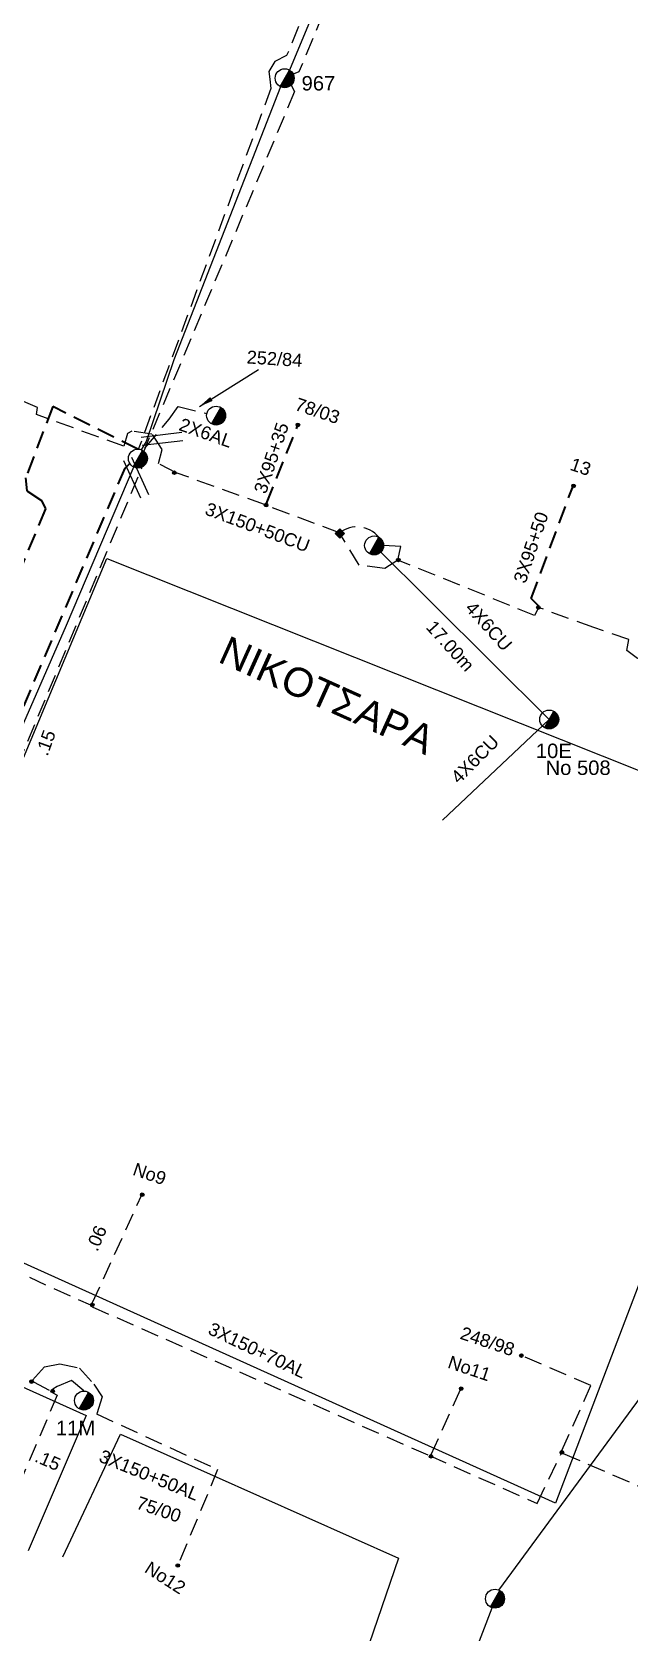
# Model space of a CAD drawing. Header units: millimetres. Extents: x -2238 to -1136, y 747 to 1272.
# Drawn here: x -2054.1 to -2011.6, y 915.4 to 1029.1 of the extents above; entities that cross this region are included whole.
import ezdxf

# ---------------------------------------------------------------- set-up
doc = ezdxf.new("R2010")
doc.units = ezdxf.units.MM
doc.linetypes.add('DASHED', pattern=[19.05, 12.7, -6.35])
for name, color, linetype in [('Άγνωστα', 7, 'Continuous'), ('Γυμνά εναέρια ΧΤ και ΦΟΠ (3Φ)   4x16+16AL', 7, 'Continuous'), ('Γυμνά εναέρια ΧΤ και ΦΟΠ (3Φ)   4x50+16AL', 7, 'Continuous'), ('Επιγραφές - Σχήματα', 7, 'Continuous'), ('Καλώδια ΧΤ   2x6AL', 7, 'DASHED'), ('Καλώδια ΧΤ   3x150+50AL', 7, 'DASHED'), ('Καλώδια ΧΤ   3x150+50CU', 7, 'DASHED'), ('Καλώδια ΧΤ   3x150AL+50XLPE', 7, 'DASHED'), ('Καλώδια ΧΤ   3x95+35 CU', 7, 'DASHED'), ('Καλώδια ΧΤ   4x6CU', 7, 'DASHED'), ('Στύλος ΦΜ', 7, 'Continuous'), ('Στύλος ΦΜ @ 1', 7, 'Continuous'), ('Συνδέσεις', 7, 'Continuous'), ('Τομή', 7, 'Continuous'), ('Υπόβαθρο ΔΕΗ', 7, 'Continuous'), ('Υπόγεια Καλώδια Δικτύου ΧΤ   .06', 7, 'DASHED'), ('Υπόγεια Καλώδια Δικτύου ΧΤ   .15', 7, 'DASHED'), ('Υπόγεια καλώδια Δικτύου ΧΤ και Παρ. ΧΤ - 3X150+70 AL', 7, 'DASHED'), ('Υπόγεια καλώδια Παροχών ΧΤ   .15', 7, 'DASHED')]:
    doc.layers.add(name, color=color, linetype=linetype)
doc.styles.get("Standard").update_dxf_attribs({"font": 'ARIAL.TTF'})
doc.linetypes.add('SYN_LINE', pattern='A,0.5,-0.0001,["/\\/\\/\\/",Standard,S=0.1,R=0,X=0,Y=-0.05],-0.25', length=0.7501)
doc.dimstyles.new('ISO-25', dxfattribs={"dimtxt": 2.5, "dimasz": 2.5, "dimexe": 1.25, "dimexo": 0.625, "dimtad": 1, "dimtxsty": 'Standard', "dimcen": 2.5, "dimadec": 0, "dimazin": 0, "dimtfac": 1, "dimtmove": 0, "dimatfit": 3, "dimfxl": 1, "dimarcsym": 0})

# ---------------------------------------------------------------- blocks, each defined once
blk = doc.blocks.new('ΥΠΑΡΧΩΝ ΤΣΙΜΕΝΤΕΝΙΟΣ ΣΤΥΛΟΣ')
at = {"layer": 'Στύλος ΦΜ'}
blk.add_hatch(color=256, dxfattribs=at).paths.add_polyline_path([(-1.29, -2.28, 0.574793), (2.62, 0, 0.268822), (1.3, 2.27)])
blk.add_line((-1.29, -2.28), (1.3, 2.27), dxfattribs=at)
blk.add_circle((0, 0), 2.62, dxfattribs=at)
at = {"layer": 'Στύλος ΦΜ', "flags": 4}
for tag, p in [('ΑΡΙΘΜΟΣ', (-4.68, 8.05)), ('ΤΥΠΟΣ', (-4.91, 3.03))]:
    blk.add_attdef(tag, p, '', height=4, dxfattribs=at)
blk = doc.blocks.new('_ΣΥΝΔΕΣΗ')
at = {"layer": 'Συνδέσεις', "linetype": 'SYN_LINE', "ltscale": 40}
blk.add_hatch(color=256, dxfattribs=at).paths.add_polyline_path([(0.5, -0.01, 1), (-0.5, -0.01, 1)])
at = {"layer": 'Συνδέσεις'}
blk.add_circle((0, -0.01), 0.5, dxfattribs=at)
blk = doc.blocks.new('ΤΟΜΗ')
at = {"layer": 'Τομή', "ltscale": 40}
for p, q in [((-5.68, 0), (5.68, 0)), ((5.68, -2.33), (-5.68, -2.33))]:
    blk.add_line(p, q, dxfattribs=at)
blk = doc.blocks.new('TSONTA XT1')
at = {"ltscale": 40}
h = blk.add_hatch(color=256, dxfattribs=at)
h.dxf.hatch_style = 1
h.paths.add_polyline_path([(595.96, 2487.66), (597.07, 2488.77), (595.96, 2489.87), (594.85, 2488.77)])
blk.add_lwpolyline([(594.85, 2488.77), (595.96, 2489.87), (597.07, 2488.77), (595.96, 2487.66)], close=True, dxfattribs=at)

msp = doc.modelspace()

# ---------------------------------------------------------------- linework, layer by layer
at = {"layer": 'Άγνωστα', "color": 5, "linetype": 'DASHED', "ltscale": 0.1}
msp.add_lwpolyline([(-2022.24, 1059.22), (-2022.96, 1059.5), (-2036, 1027.44), (-2036.85, 1027.01), (-2037.26, 1026.3), (-2037.2, 1025.77), (-2037.12, 1025.1), (-2046.53, 999.47)], dxfattribs=at)
at = {"layer": 'Άγνωστα', "color": 85, "linetype": 'DASHED', "ltscale": 0.1}
for points in [[(-2021.75, 1058.56), (-2035.13, 1026.28), (-2035.53, 1026.11)], [(-2035.68, 1025.34), (-2035.44, 1024.88), (-2046.15, 999.35)]]:
    msp.add_lwpolyline(points, dxfattribs=at)
at = {"layer": 'Άγνωστα', "color": 85, "linetype": 'DASHED', "lineweight": 40, "ltscale": 0.1}
msp.add_lwpolyline([(-2046.56, 999.49), (-2052.6, 1002.52), (-2054.53, 997.44), (-2054.45, 996.53), (-2053.41, 995.83), (-2053.13, 995.24), (-2063.63, 969.93), (-2068.25, 959.45), (-2074.01, 962.12), (-2074.01, 962.12), (-2074.01, 962.12), (-2074.01, 962.12)], dxfattribs=at)
at = {"layer": 'Άγνωστα', "color": 5, "linetype": 'DASHED', "lineweight": 40, "ltscale": 0.1}
msp.add_lwpolyline([(-2074.34, 961.31), (-2065.11, 957), (-2059.81, 969.51), (-2060.02, 971.04), (-2059.29, 972.26), (-2058.39, 972.46), (-2047.47, 998.13), (-2047.14, 998.48)], dxfattribs=at)
at = {"layer": 'Άγνωστα', "color": 6, "linetype": 'DASHED', "lineweight": 40, "ltscale": 0.1}
msp.add_lwpolyline([(-2018.13, 988.37), (-2018.64, 988.88), (-2015.67, 996.86)], dxfattribs=at)
at = {"layer": 'Άγνωστα', "color": 30, "linetype": 'DASHED', "ltscale": 0.1}
for points in [[(-2016.46, 928.37), (-2014.4, 933), (-2019.37, 935.12)], [(-2025.75, 928.08), (-2023.62, 932.77)]]:
    msp.add_lwpolyline(points, dxfattribs=at)
at = {"layer": 'Γυμνά εναέρια ΧΤ και ΦΟΠ (3Φ)   4x16+16AL', "color": 27, "ltscale": 0.1}
for points in [[(-2022.2, 1058.89), (-2022.38, 1058.66), (-2035.81, 1026.41)], [(-2036.43, 1025.22), (-2044.02, 1005.84), (-2045.98, 1000.02), (-2045.98, 1000.02), (-2046.33, 999.45)]]:
    msp.add_lwpolyline(points, dxfattribs=at)
at = {"layer": 'Γυμνά εναέρια ΧΤ και ΦΟΠ (3Φ)   4x50+16AL', "color": 7, "ltscale": 0.1}
for points in [[(-2020.93, 918.46), (-1993.4, 955.93)], [(-2031.24, 891.59), (-2021.41, 917.19)]]:
    msp.add_lwpolyline(points, dxfattribs=at)
at = {"layer": 'Καλώδια ΧΤ   2x6AL', "color": 7, "linetype": 'DASHED', "ltscale": 0.1}
msp.add_lwpolyline([(-2046.06, 999.56), (-2044.33, 1001.61), (-2043.71, 1002.51), (-2041.66, 1002.02)], dxfattribs=at)
at = {"layer": 'Καλώδια ΧΤ   3x150+50AL', "color": 2, "linetype": 'DASHED', "ltscale": 0.1}
msp.add_lwpolyline([(-2054.04, 933.37), (-2053.19, 934.32), (-2052.1, 934.54), (-2050.7, 934.23), (-2049.68, 933.08), (-2049.1, 932.19), (-2049.49, 930.97), (-2040.9, 927.02), (-2043.69, 920.29)], dxfattribs=at)
at = {"layer": 'Καλώδια ΧΤ   3x150+50CU', "color": 6, "linetype": 'DASHED', "ltscale": 0.1}
for points in [[(-2043.85, 997.81), (-2045.09, 998.46), (-2044.83, 999.46), (-2045.56, 1000.56), (-2046.99, 1000.76), (-2047.3, 1000.59), (-2047.55, 999.7), (-2053.77, 1001.94), (-2053.68, 1002.44), (-2055.11, 1003.06), (-2066.04, 1007.4), (-2066.88, 1008.02), (-2067.65, 1008.18), (-2068.23, 1007.88), (-2068.74, 1008.16), (-2069.51, 1009.09), (-2075.54, 1011.23)], [(-2037.57, 995.56), (-2043.85, 997.81)], [(-2028.1, 991.6), (-2029.02, 991.01), (-2030.86, 991.24), (-2032.24, 993.55), (-2037.33, 995.45)], [(-2018.17, 988.12), (-2018.4, 987.68), (-2028.1, 991.6), (-2027.89, 992.57), (-2029.12, 992.65)], [(-1987.09, 976.97), (-1987.72, 977.71), (-1994.08, 980.15), (-1994.6, 980.08), (-1994.97, 979.26), (-1995.82, 978.96), (-2009.81, 984.66), (-2011.1, 984.63), (-2011.84, 985.2), (-2011.7, 985.97), (-2014.19, 986.82), (-2018.01, 988.2)]]:
    msp.add_lwpolyline(points, dxfattribs=at)
at = {"layer": 'Καλώδια ΧΤ   3x150AL+50XLPE', "color": 6, "linetype": 'DASHED', "ltscale": 0.1}
msp.add_arc((-2031.01, 991.97), 2, 39.2512, 128.0028, dxfattribs=at)
at = {"layer": 'Καλώδια ΧΤ   3x95+35 CU', "color": 6, "linetype": 'DASHED', "lineweight": 40, "ltscale": 0.1}
msp.add_lwpolyline([(-2037.44, 995.64), (-2035.2, 1001.18)], dxfattribs=at)
at = {"layer": 'Καλώδια ΧΤ   4x6CU', "color": 6, "linetype": 'SYN_LINE', "ltscale": 10}
msp.add_line((-2017.36, 980.29), (-2024.93, 973.14), dxfattribs=at)
msp.add_lwpolyline([(-2029.79, 992.65), (-2017.36, 980.29), (-2017.36, 980.29)], dxfattribs=at)
at = {"layer": 'Συνδέσεις', "color": 2, "ltscale": 0.1}
msp.add_lwpolyline([(-2058.6, 971.05), (-2051.62, 986.98), (-2046.83, 998.28)], dxfattribs=at)
at = {"layer": 'Υπόβαθρο ΔΕΗ', "ltscale": 0.1}
for points in [[(-2048.76, 991.72), (-1998.94, 971.85), (-2016.92, 924.64), (-2067.31, 947.38), (-2048.76, 991.72)], [(-2051.9, 920.82), (-2047.8, 929.54), (-2028.07, 920.73), (-2040.29, 884.97), (-2086.54, 904.08), (-2070.4, 939.92), (-2050.24, 930.85), (-2054.34, 921.26)]]:
    msp.add_lwpolyline(points, dxfattribs=at)
at = {"layer": 'Υπόγεια Καλώδια Δικτύου ΧΤ   .06', "color": 30, "linetype": 'DASHED', "ltscale": 0.1}
msp.add_lwpolyline([(-2049.8, 938.84), (-2046.27, 946.54)], dxfattribs=at)
at = {"layer": 'Υπόγεια Καλώδια Δικτύου ΧΤ   .15', "color": 27, "linetype": 'DASHED', "ltscale": 0.1}
msp.add_lwpolyline([(-2074.76, 960.53), (-2064.49, 955.86), (-2064.49, 955.86), (-2055.83, 975.24), (-2046.25, 998.23)], dxfattribs=at)
at = {"layer": 'Υπόγεια Καλώδια Δικτύου ΧΤ   .15', "color": 2, "linetype": 'DASHED', "ltscale": 0.1}
for points in [[(-2053.98, 933.26), (-2052.74, 932.6)], [(-2050.39, 932.6), (-2051.28, 933.34), (-2052.3, 932.92), (-2052.61, 932.73)]]:
    msp.add_lwpolyline(points, dxfattribs=at)
at = {"layer": 'Υπόγεια καλώδια Δικτύου ΧΤ και Παρ. ΧΤ - 3X150+70 AL', "color": 30, "linetype": 'DASHED', "ltscale": 0.1}
for points in [[(-2073.77, 950.12), (-2069.74, 948.08), (-2069.72, 946.96), (-2067.35, 945.49), (-2066.41, 946.18), (-2049.93, 938.71)], [(-2049.8, 938.58), (-2025.87, 928.01)], [(-2025.87, 928.01), (-2018.22, 924.62), (-2016.52, 928.13)], [(-2016.36, 928.16), (-2007.8, 924.46)]]:
    msp.add_lwpolyline(points, dxfattribs=at)
at = {"layer": 'Υπόγεια καλώδια Παροχών ΧΤ   .15', "color": 2, "linetype": 'DASHED', "ltscale": 0.1}
msp.add_lwpolyline([(-2052.61, 932.47), (-2052.28, 932.31), (-2054.88, 926.25)], dxfattribs=at)

# ---------------------------------------------------------------- block references
at = {"layer": 'Στύλος ΦΜ @ 1', "ltscale": 0.1}
ref = msp.add_blockref('ΥΠΑΡΧΩΝ ΤΣΙΜΕΝΤΕΝΙΟΣ ΣΤΥΛΟΣ', (-2036.14, 1025.83), dxfattribs=dict(at, xscale=0.2565857821764941, yscale=0.2565857821764941, zscale=0.2565857821764941))
ref.add_attrib('ΤΥΠΟΣ', '967', (-2034.94, 1024.96), dxfattribs={"layer": 'Στύλος ΦΜ', "height": 1.026, "flags": 4})
at = {"layer": 'Στύλος ΦΜ @ 1', "ltscale": 0.1, "xscale": 0.2565857821764941, "yscale": 0.2565857821764941, "zscale": 0.2565857821764941}
for p in [(-2041.01, 1001.87), (-2046.56, 998.82), (-2029.79, 992.65), (-2021.21, 917.85)]:
    msp.add_blockref('ΥΠΑΡΧΩΝ ΤΣΙΜΕΝΤΕΝΙΟΣ ΣΤΥΛΟΣ', p, dxfattribs=at)
at = {"layer": 'Στύλος ΦΜ @ 1', "ltscale": 0.1}
ref = msp.add_blockref('ΥΠΑΡΧΩΝ ΤΣΙΜΕΝΤΕΝΙΟΣ ΣΤΥΛΟΣ', (-2017.36, 980.29), dxfattribs=dict(at, xscale=0.2565857821764941, yscale=0.2565857821764941, zscale=0.2565857821764941))
ref.add_attrib('ΤΥΠΟΣ', '10E', (-2018.31, 977.55), dxfattribs={"layer": 'Στύλος ΦΜ', "height": 1.026, "flags": 4})
ref.add_attrib('ΑΡΙΘΜΟΣ', 'No 508', (-2017.62, 976.35), dxfattribs={"layer": 'Στύλος ΦΜ', "height": 1.026, "flags": 4})
ref = msp.add_blockref('ΥΠΑΡΧΩΝ ΤΣΙΜΕΝΤΕΝΙΟΣ ΣΤΥΛΟΣ', (-2050.39, 931.92), dxfattribs=dict(at, xscale=0.2565857821764941, yscale=0.2565857821764941, zscale=0.2565857821764941))
ref.add_attrib('ΑΡΙΘΜΟΣ', '11M', (-2052.38, 929.46), dxfattribs={"layer": 'Στύλος ΦΜ', "height": 1.026, "flags": 4})
at = {"layer": 'Συνδέσεις', "ltscale": 0.1, "xscale": 0.2565857821764941, "yscale": 0.2565857821764941, "zscale": 0.2565857821764941}
for p in [(-2035.2, 1001.21), (-2043.97, 997.82), (-2015.63, 996.88), (-2037.46, 995.52), (-2028.07, 991.62), (-2018.13, 988.25), (-2046.25, 946.54), (-2049.8, 938.71), (-2019.34, 935.12), (-2054.11, 933.27), (-2052.61, 932.6), (-2023.61, 932.77), (-2025.75, 927.96), (-2016.46, 928.24), (-2043.73, 920.21)]:
    msp.add_blockref('_ΣΥΝΔΕΣΗ', p, dxfattribs=at)
at = {"layer": 'Συνδέσεις', "xscale": 0.2993257161647462, "yscale": 0.2993257161647462, "zscale": 0.2993257161647462}
msp.add_blockref('TSONTA XT1', (-2210.62, 248.55), dxfattribs=at)
at = {"layer": 'Τομή', "ltscale": 0.1}
for p, xscale, yscale, zscale, rotation in [((-2044.81, 999.92), 0.2565857821764031, 0.2565857821764031, 0.2565857821764031, 186.6670609617521), ((-2046.41, 997.59), 0.2565857821765661, 0.2565857821765661, 0.2565857821765661, 294.4123096575385)]:
    msp.add_blockref('ΤΟΜΗ', p, dxfattribs=dict(at, xscale=xscale, yscale=yscale, zscale=zscale, rotation=rotation))

# ---------------------------------------------------------------- texts
at = {"layer": 'Επιγραφές - Σχήματα', "ltscale": 0.1, "char_height": 0.924, "width": 2.4947, "attachment_point": 1}
for s, insert, rotation in [('252/84', (-2038.8, 1006.5), 356.3286), ('78/03', (-2035.19, 1003.17), 341.3179), ('13', (-2015.66, 998.91), 341.3179), ('Νο9', (-2046.7, 948.84), 341.3179), ('248/98', (-2023.46, 937.2), 341.3179), ('Νο11', (-2024.34, 935.14), 341.3179), ('75/00', (-2046.45, 925.15), 341.3179)]:
    msp.add_mtext(s, dxfattribs=dict(at, insert=insert, rotation=rotation))
at = {"layer": 'Επιγραφές - Σχήματα', "ltscale": 0.1, "attachment_point": 5}
for s, insert, char_height, rotation in [('ΝΙΚΟΤΣΑΡΑ', (-2033.13, 982), 2.053, 335.7614), ('No12', (-2044.62, 919.33), 0.924, 327.3675)]:
    msp.add_mtext(s, dxfattribs=dict(at, insert=insert, char_height=char_height, rotation=rotation))
at = {"layer": 'Καλώδια ΧΤ   2x6AL', "color": 7, "linetype": 'DASHED', "ltscale": 0.1, "char_height": 0.924, "attachment_point": 1}
for s, insert, width, rotation in [('2X6AL', (-2043.41, 1001.73), 86.4036, 340.5695), ('4X6CU', (-2022.7, 988.77), 8.2609, 312.0538), ('17.00m', (-2025.48, 987.42), 8.2609, 312.0538), ('4X6CU', (-2024.43, 976.32), 8.2609, 45.1856)]:
    msp.add_mtext(s, dxfattribs=dict(at, insert=insert, width=width, rotation=rotation))
at = {"layer": 'Καλώδια ΧΤ   3x150+50AL', "color": 7, "linetype": 'DASHED', "ltscale": 0.1, "insert": (-2049.05, 928.47), "char_height": 0.924, "width": 86.4036, "attachment_point": 1, "rotation": 337.8227}
msp.add_mtext('3X150+50AL', dxfattribs=at)
at = {"layer": 'Καλώδια ΧΤ   3x150+50CU', "color": 7, "linetype": 'DASHED', "ltscale": 0.1, "insert": (-2041.55, 995.74), "char_height": 0.924, "width": 86.4036, "attachment_point": 1, "rotation": 339.46}
msp.add_mtext('3X150+50CU', dxfattribs=at)
at = {"layer": 'Καλώδια ΧΤ   3x95+35 CU', "color": 7, "linetype": 'DASHED', "ltscale": 0.1, "char_height": 0.924, "width": 86.4036, "attachment_point": 1, "rotation": 71.5505}
for s, insert in [('3X95+35', (-2038.35, 996.54)), ('3X95+50', (-2019.92, 990.19))]:
    msp.add_mtext(s, dxfattribs=dict(at, insert=insert))
at = {"layer": 'Υπόγεια Καλώδια Δικτύου ΧΤ   .06', "color": 7, "linetype": 'DASHED', "ltscale": 0.1, "insert": (-2050.29, 942.81), "char_height": 0.924, "width": 86.4036, "attachment_point": 1, "rotation": 66.8351}
msp.add_mtext('.06', dxfattribs=at)
at = {"layer": 'Υπόγεια Καλώδια Δικτύου ΧΤ   .15', "color": 7, "linetype": 'DASHED', "ltscale": 0.1, "insert": (-2053.85, 977.95), "char_height": 0.924, "width": 86.4036, "attachment_point": 1, "rotation": 70.1683}
msp.add_mtext('.15', dxfattribs=at)
at = {"layer": 'Υπόγεια καλώδια Δικτύου ΧΤ και Παρ. ΧΤ - 3X150+70 AL', "color": 7, "linetype": 'DASHED', "ltscale": 0.1, "insert": (-2041.26, 937.52), "char_height": 0.924, "width": 86.4036, "attachment_point": 1, "rotation": 334.5546}
msp.add_mtext('3X150+70AL', dxfattribs=at)
at = {"layer": 'Υπόγεια καλώδια Παροχών ΧΤ   .15', "color": 7, "linetype": 'DASHED', "ltscale": 0.1, "insert": (-2053.59, 928.46), "char_height": 0.924, "width": 86.4036, "attachment_point": 1, "rotation": 336.5396}
msp.add_mtext('.15', dxfattribs=at)

# ---------------------------------------------------------------- leaders
at = {"layer": 'Επιγραφές - Σχήματα', "ltscale": 40}
msp.add_leader([(-2042.19, 1002.52), (-2038.01, 1005.14)], dimstyle='ISO-25', override={"dimasz": 1, "dimtad": 0}, dxfattribs=at)

doc.saveas('drawing.dxf')
